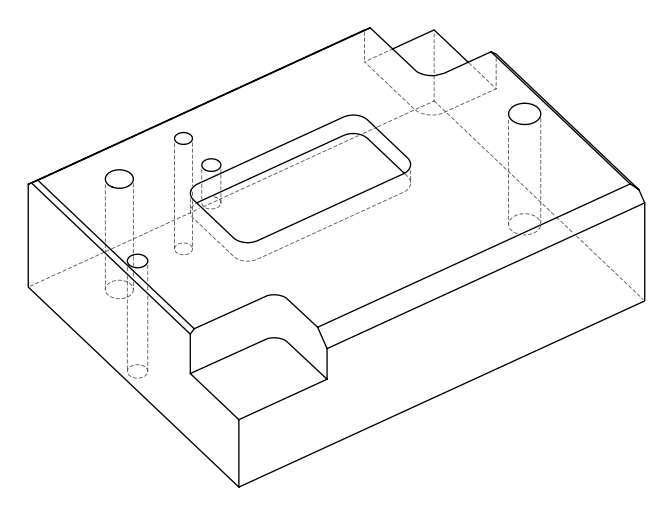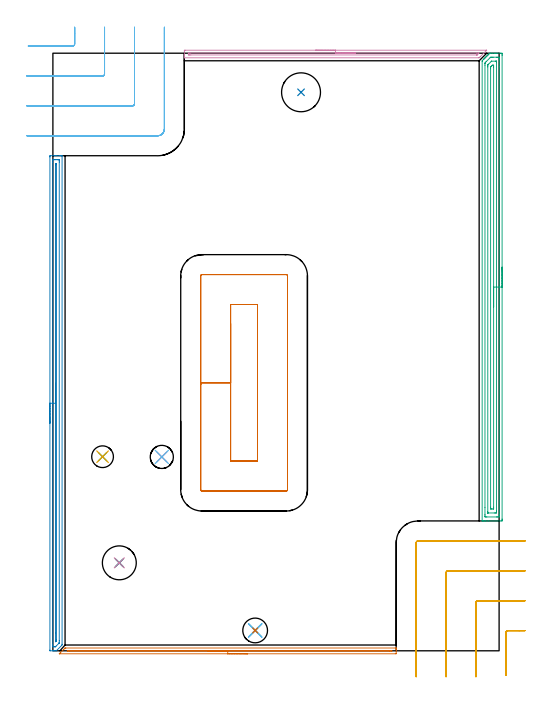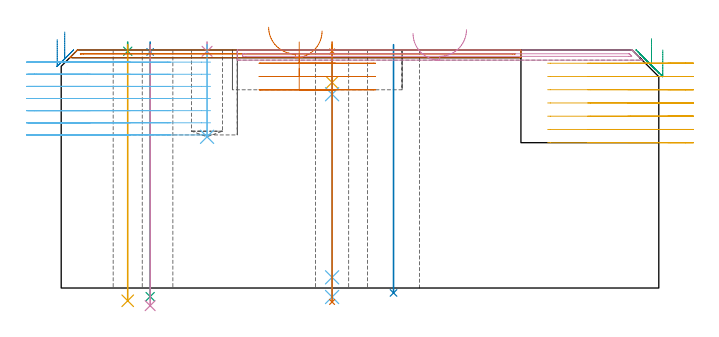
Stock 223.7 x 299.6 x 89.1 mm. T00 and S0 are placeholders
(PLAN: 19 operations, 10 tool changes, 35.2 min)
(1 SPOT_DRILL | STEP1HOLE | NXT0321_9005460120000 | 0.03 min | 2 mm3)
(2 SPOT_DRILL_1 | STEP1HOLE_2 | NXT0321_9005460120000 | 0.03 min | 3 mm3)
(3 SPOT_DRILL_2 | STEP1HOLE_3 | NXT0321_9005460120000 | 0.03 min | 1 mm3)
(4 SPOT_DRILL_3 | STEP1POCKET | NXT0321_9005460120000 | 0.03 min | 1 mm3)
(5 DRILL_BLIND_HOLE_INTO_CENTER | STEP1HOLE | NXT0301_052 | 0.06 min | 572 mm3)
(6 GUN_DRILL_THROUGH_HOLE | STEP1HOLE | UGT0307_004 | 0.45 min | 3902 mm3)
(7 DRILL_TO_ENLARGE_THROUGH_HOLE | STEP1HOLE | UGT0301_233 | 0.39 min | 6266 mm3)
(8 INDEXABLE_INSERT_DRILL_THROUGH_HOLE_FROM_SOLID | STEP1HOLE_1 | NXT0302_010 | 0.37 min | 26587 mm3)
(9 DRILL_THROUGH_HOLE_INTO_CENTER | STEP1HOLE_2 | NXT0301_065 | 0.38 min | 6160 mm3)
(10 DRILL_TO_ENLARGE_THROUGH_HOLE_1 | STEP1HOLE_2 | UGT0301_044 | 0.39 min | 14037 mm3)
(11 DRILL_THROUGH_HOLE_INTO_CENTER_1 | STEP1HOLE_3 | UGT0301_221 | 0.39 min | 8293 mm3)
(12 DRILL_BLIND_HOLE_INTO_CENTER_1 | STEP1POCKET | NXT0301_087 | 0.14 min | 3276 mm3)
(13 AREA_MILL | FG_CHAMFER_SURFACE | UGT0205_001 | 2.81 min | 734 mm3)
(14 AREA_MILL_1 | FG_CHAMFER_SURFACE_1 | UGT0205_001 | 6.09 min | 4676 mm3)
(15 AREA_MILL_2 | FG_CHAMFER_SURFACE_2 | UGT0205_001 | 7.7 min | 12018 mm3)
(16 AREA_MILL_3 | FG_CHAMFER_SURFACE_3 | UGT0205_001 | 2.55 min | 1097 mm3)
(17 MILL_CORNER_NOTCH_RECTANGULAR | CORNER_NOTCH_RECTANGULAR | UGT0201_094 | Follow Part, ap 5, ae 75% | 4.98 min | 115370 mm3)
(18 MILL_CORNER_NOTCH_RECTANGULAR_1 | CORNER_NOTCH_RECTANGULAR_1 | UGT0201_094 | Follow Part, ap 5, ae 75% | 4.99 min | 106415 mm3)
(19 MILL_RECTANGULAR_POCKET | POCKET_RECTANGULAR_STRAIGHT | UGT0201_094 | Follow Part, ap 5, ae 75% | 3.4 min | 120151 mm3)
(TOOL NXT0321_9005460120000 | NC Spot Drill, 142deg, 12mm, Carbide, Uncoated | D12 PA142 FL30 Z2)
(TOOL NXT0301_052 | Carbide Drill 8.1mm [860.1-0810-024A1-MM 2214] | D8.1 PA140 FL47 Z2)
(TOOL UGT0307_004 | Gun Drill 8 mm | D8 PA130 FL24 Z1)
(TOOL UGT0301_233 | Twist Drill 12.4 mm | D12.4 PA118 FL98 Z2)
(TOOL NXT0302_010 | Index. Insert Drill 19.5mm [880-D1950L25-05] | D19.5 PA176 FL98 Z2)
(TOOL NXT0301_065 | Carbide Drill 9.4mm [860.1-0940-075A1-MM 2214] | D9.4 PA140 FL98 Z2)
(TOOL UGT0301_044 | Twist Drill 17 mm | D17 PA118 FL125 Z2)
(TOOL UGT0301_221 | Twist Drill 10.9 mm | D10.9 PA118 FL92 Z2)
(TOOL NXT0301_087 | Carbide Drill 11.6mm [860.1-1160-058A1-MM 2214] | D11.6 PA140 FL72 Z2)
(TOOL UGT0205_001 | Chamfer Mill 20 x 3 x 45 deg. | D20 FL50 Z2)
(TOOL UGT0201_094 | End mill 20 mm | D20 FL38 Z4)
(OP 1 SPOT_DRILL)
G17 G21 G94 G90
T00 M6
G54
G17 G0 G90 X101.4 Y10.2 S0 M3
G43 Z99.1 H0
G94 G81 G98 Z88.566 F250. R92.1
G80
M5
M2
(OP 2 SPOT_DRILL_1)
G17 G21 G94 G90
T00 M6
G54
G17 G0 G90 X33.3 Y44.1 S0 M3
G43 Z99.1 H0
G94 G81 G98 Z88.368 F250. R92.1
G80
M5
M2
(OP 3 SPOT_DRILL_2)
G17 G21 G94 G90
T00 M6
G54
G17 G0 G90 X24.9 Y97.3 S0 M3
G43 Z99.1 H0
G94 G81 G98 Z88.631 F250. R92.1
G80
M5
M2
(OP 4 SPOT_DRILL_3)
G17 G21 G94 G90
T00 M6
G54
G17 G0 G90 X54.6 Y97.2 S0 M3
G43 Z99.1 H0
G94 G81 G98 Z88.601 F250. R92.1
G80
M5
M2
(OP 5 DRILL_BLIND_HOLE_INTO_CENTER)
G17 G21 G94 G90
T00 M6
G54
G17 G0 G90 X101.4 Y10.2 S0 M3
G43 Z99.1 H1
G94 G81 G98 Z76.95 F250. R91.1
G80
M5
M2
(OP 6 GUN_DRILL_THROUGH_HOLE)
G17 G21 G94 G90
T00 M6
G54
G17 G0 G90 X101.4 Y10.2 M8
G43 Z99.1 H0
Z86.311
S716 M3
G94 G1 Z72.541 F125. M26
G4 X.084
Z4. F250.
G4 X.084
Z-3.365 F125.
G4 X.084
M5
M9
G0 Z86.311
Z99.1
M2
(OP 7 DRILL_TO_ENLARGE_THROUGH_HOLE)
G17 G21 G94 G90
T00 M6
G54
G17 G0 G90 X101.4 Y10.2 S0 M3
G43 Z99.1 H0
G94 G73 G98 Z-5.225 F250. Q11.791 R91.1
G80
M5
M2
(OP 8 INDEXABLE_INSERT_DRILL_THROUGH_HOLE_FROM_SOLID)
G17 G21 G94 G90
T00 M6
G54
G17 G0 G90 X124.4 Y280. S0 M3
G43 Z99.1 H1
G94 G81 G98 Z-1.84 F250. R91.1
G80
M5
M2
(OP 9 DRILL_THROUGH_HOLE_INTO_CENTER)
G17 G21 G94 G90
T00 M6
G54
G17 G0 G90 X33.3 Y44.1 S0 M3
G43 Z99.1 H1
G94 G73 G98 Z-3.211 F250. Q9.231 R91.1
G80
M5
M2
(OP 10 DRILL_TO_ENLARGE_THROUGH_HOLE_1)
G17 G21 G94 G90
T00 M6
G54
G17 G0 G90 X33.3 Y44.1 S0 M3
G43 Z99.1 H0
G94 G73 G98 Z-6.607 F250. Q15.951 R91.1
G80
M5
M2
(OP 11 DRILL_THROUGH_HOLE_INTO_CENTER_1)
G17 G21 G94 G90
T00 M6
G54
G17 G0 G90 X24.9 Y97.3 S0 M3
G43 Z99.1 H0
G94 G73 G98 Z-4.775 F250. Q10.431 R91.1
G80
M5
M2
(OP 12 DRILL_BLIND_HOLE_INTO_CENTER_1)
G17 G21 G94 G90
T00 M6
G54
G17 G0 G90 X54.6 Y97.2 S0 M3
G43 Z99.1 H1
G94 G81 G98 Z56.6 F250. R91.1
G80
M5
M2
(OP 13 AREA_MILL)
G17 G21 G94 G90
T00 M6
G54
G17 G0 G90 X97.65 Y-1.5 S1061 M3
G43 Z99.1 H0
Z96.2
G94 G1 X97.612 Z95.328 F250.
X97.498 Z94.464
X97.309 Z93.612
X97.047 Z92.78
X96.713 Z91.974
X96.31 Z91.2
X95.841 Z90.464
X95.31 Z89.772
X94.721 Z89.129
X94.078 Z88.54
X93.386 Z88.008
X92.65 Z87.54
X91.876 Z87.137
X91.07 Z86.803
X90.238 Z86.541
X89.386 Z86.352
X88.521 Z86.238
X87.65 Z86.2
X3.424
X3.205 Y-1.498 Z86.199
Y-1.494 Z86.203
X3.645 Y-1.055 Z86.645
X3.759 Y-0.939 Z86.758
X5.494 Y0.795 Z88.494
X5.983 Y1.284 Z88.982
X6.017 Y1.317 Z89.017
X6.095 Y1.394 Z89.092
X6.475 Y1.4 Z89.1
X171.947
X172.09 Y1.397 Z89.088
X172.094 Y1.362 Z89.053
X172.1 Y1.014 Z88.713
Y0.562 Z88.261
Y-0.05 Z87.645
Y-1.245 Z86.452
X172.098 Y-1.491 Z86.205
X171.665 Y-1.5 Z86.2
X87.65
Y-0.086 Z87.614
X8.259
X7.4 Y-0.083 Z87.617
X7.367 Y-0.08 Z87.62
X7.146 Y-0.05 Z87.65
X7.337 Y-0.02 Z87.68
X7.367 Y-0.018 Z87.682
X8.224 Y-0.014 Z87.686
X168.789
X169.683 Y-0.017 Z87.683
X169.716 Y-0.019 Z87.681
X170.031 Y-0.05 Z87.65
X169.748 Y-0.082 Z87.618
X169.716 Y-0.083 Z87.617
X168.86 Y-0.086 Z87.614
X87.65
X86.778 Z87.652
X85.913 Z87.766
X85.062 Z87.955
X84.23 Z88.217
X83.424 Z88.551
X82.65 Z88.954
X81.914 Z89.423
X81.222 Z89.954
X80.579 Z90.543
X79.989 Z91.186
X79.458 Z91.879
X78.99 Z92.614
X78.587 Z93.388
X78.253 Z94.194
X77.991 Z95.026
X77.802 Z95.878
X77.688 Z96.743
X77.65 Z97.614
G0 Z99.1
M5
M2
(OP 14 AREA_MILL_1)
G17 G21 G94 G90
T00 M6
G54
G17 G0 G90 X-1.5 Y114.1 S1061 M3
G43 Z99.1 H0
Z93.
G94 G1 Y114.138 Z92.128 F250.
Y114.252 Z91.264
Y114.441 Z90.412
Y114.703 Z89.58
Y115.037 Z88.774
Y115.44 Z88.
Y115.909 Z87.264
Y116.44 Z86.572
Y117.029 Z85.929
Y117.672 Z85.34
Y118.364 Z84.809
Y119.1 Z84.34
Y119.874 Z83.937
Y120.68 Z83.603
Y121.512 Z83.341
Y122.364 Z83.152
Y123.228 Z83.038
Y124.1 Z83.
X-1.499 Y247.605 Z83.001
X-1.496 Y248.02 Z83.002
X-1.491 Y248.19 Z83.005
X-1.086 Y248.2 Z83.41
X0.671 Z85.166
X1.255 Z85.753
X1.55 Z86.047
X3.308 Z87.802
X3.897 Z88.396
X4.186 Z88.685
X4.323 Z88.822
X4.594 Y248.19 Z89.093
X4.6 Y248.051 Z89.1
Y3.271
X4.599 Y2.906 Z89.086
X4.278 Y2.577 Z88.775
X1.701 Y0. Z86.198
X1.55 Z86.05
X0.671 Z85.171
X0.382 Z84.881
X-0.207 Z84.288
X-1.38 Z83.117
X-1.491 Y0.003 Z83.005
X-1.5 Y0.359 Z83.
Y124.1
X-0.086 Z84.414
Y244.93
X-0.083 Y245.695 Z84.417
X-0.081 Y245.821 Z84.419
X-0.068 Y246.19 Z84.432
X0.301 Y246.197 Z84.801
X0.671 Y246.199 Z85.171
X1.177 Y246.2 Z85.677
X2.056 Z86.556
X2.429 Y246.199 Z86.929
X2.938 Y246.196 Z87.438
X3.108 Y246.19 Z87.608
X3.179 Y246.164 Z87.679
X3.184 Y245.947 Z87.684
X3.185 Y245.821 Z87.685
X3.186 Y245.053 Z87.686
Y5.054
X3.185 Y4.287 Z87.685
X3.183 Y4.162 Z87.683
X3.179 Y3.972 Z87.679
X3.17 Y3.931 Z87.67
X3.139 Y3.896 Z87.639
X3.08 Y3.834 Z87.58
X2.917 Y3.667 Z87.417
X1.55 Y2.301 Z86.05
X1.278 Y2.04 Z85.778
X1.232 Y2.01 Z85.732
X1.171 Y2.006 Z85.671
X1.043 Y2.001 Z85.543
X0.671 Z85.171
X0.162 Y2.004 Z84.662
X-0.008 Y2.01 Z84.492
X-0.079 Y2.036 Z84.421
X-0.084 Y2.253 Z84.416
X-0.085 Y2.379 Z84.415
X-0.086 Y3.147 Z84.414
Y124.1
X1.328 Z85.828
X1.329 Y243.37 Z85.829
X1.334 Y244.038 Z85.834
X1.335 Y244.149 Z85.835
X1.343 Y244.191 Z85.843
X1.394 Y244.196 Z85.894
X1.55 Y244.197 Z86.05
X1.71 Y244.194 Z86.21
X1.754 Y244.19 Z86.254
X1.765 Y244.184 Z86.265
X1.767 Y244.171 Z86.267
X1.77 Y244.113 Z86.27
X1.771 Y244.038 Z86.271
Y243.813
Y5.721
X1.769 Y5.054 Z86.269
X1.767 Y4.999 Z86.267
X1.764 Y4.975 Z86.264
X1.749 Y4.957 Z86.249
X1.7 Y4.902 Z86.2
X1.55 Y4.75 Z86.05
X1.4 Y4.603 Z85.9
X1.356 Y4.564 Z85.856
X1.338 Y4.548 Z85.838
X1.335 Y4.561 Z85.835
X1.332 Y4.679 Z85.832
X1.329 Y4.829 Z85.829
X1.328 Y8.992 Z85.828
Y124.1
Y124.972 Z85.867
Y125.837 Z85.98
Y126.688 Z86.169
Y127.52 Z86.432
Y128.326 Z86.765
Y129.1 Z87.168
Y129.836 Z87.637
Y130.528 Z88.168
Y131.171 Z88.757
Y131.76 Z89.401
Y132.292 Z90.093
Y132.76 Z90.828
Y133.163 Z91.602
Y133.497 Z92.408
Y133.759 Z93.24
Y133.948 Z94.092
Y134.062 Z94.957
Y134.1 Z95.828
G0 Z99.1
M5
M2
(OP 15 AREA_MILL_2)
G17 G21 G94 G90
T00 M6
G54
G17 G0 G90 X225.2 Y192.35 S1061 M3
G43 Z99.1 H0
Z89.1
G94 G1 Y192.312 Z88.228 F250.
Y192.198 Z87.364
Y192.009 Z86.512
Y191.747 Z85.68
Y191.413 Z84.874
Y191.01 Z84.1
Y190.542 Z83.364
Y190.01 Z82.672
Y189.421 Z82.029
Y188.778 Z81.44
Y188.086 Z80.908
Y187.35 Z80.44
Y186.576 Z80.037
Y185.77 Z79.703
Y184.938 Z79.441
Y184.087 Z79.252
Y183.222 Z79.138
Y182.35 Z79.1
Y66.058
X225.199 Y65.723 Z79.101
X225.194 Y65.171 Z79.104
X225.192 Y65.108 Z79.106
X224.644 Y65.1 Z79.653
X218.422 Z85.872
X216.994 Z87.302
X216.644 Z87.651
X215.944 Z88.355
X215.637 Z88.662
X215.242 Y65.108 Z89.05
X215.203 Y65.11 Z89.088
X215.2 Y65.276 Z89.1
Y295.402
X215.206 Y295.803 Z89.092
X215.302 Y295.904 Z88.995
X215.756 Y296.357 Z88.541
X215.815 Y296.415 Z88.484
X215.994 Y296.594 Z88.305
X216.052 Y296.653 Z88.245
X216.109 Y296.71 Z88.189
X216.291 Y296.892 Z88.008
X216.348 Y296.95 Z87.949
X216.404 Y297.005 Z87.895
X216.589 Y297.19 Z87.71
X216.644 Y297.246 Z87.652
X216.699 Y297.299 Z87.6
X216.887 Y297.488 Z87.412
X216.941 Y297.542 Z87.356
X216.994 Y297.594 Z87.305
X217.185 Y297.786 Z87.114
X217.237 Y297.838 Z87.06
X217.288 Y297.889 Z87.011
X217.483 Y298.083 Z86.816
X217.533 Y298.135 Z86.764
X217.583 Y298.184 Z86.716
X217.781 Y298.381 Z86.518
X217.83 Y298.431 Z86.467
X217.878 Y298.478 Z86.421
X218.079 Y298.679 Z86.22
X218.126 Y298.727 Z86.171
X218.173 Y298.773 Z86.126
X218.377 Y298.977 Z85.922
X218.422 Y299.024 Z85.875
X218.555 Y299.155 Z85.745
X218.675 Y299.275 Z85.625
X218.867 Y299.468 Z85.431
X218.975 Y299.573 Z85.323
X219.009 Y299.599 Z85.287
X219.311 Y299.6 Z84.987
X219.392 Z84.907
X220.2 Z84.095
X221.439 Z82.858
X221.978 Z82.317
X222.597 Z81.698
X224.375 Z79.921
X224.644 Y299.598 Z79.652
X225.191 Y299.592 Z79.105
X225.193 Y299.529 Z79.104
X225.198 Y298.977 Z79.102
X225.2 Y298.419 Z79.1
Y182.35
X223.786 Z80.514
Y68.374
X223.779 Y67.51 Z80.521
X223.756 Y67.11 Z80.544
X223.273 Y67.102 Z81.027
X222.867 Y67.101 Z81.433
X222.386 Y67.1 Z81.914
X217.533 Y67.101 Z86.767
X217.05 Y67.102 Z87.25
X216.644 Y67.11 Z87.656
X216.617 Y67.51 Z87.683
X216.615 Y67.54 Z87.685
X216.614 Y68.404 Z87.686
Y71.923
Y293.615
X216.616 Y294.509 Z87.684
X216.617 Y294.536 Z87.683
X216.644 Y294.783 Z87.656
X216.95 Y295.095 Z87.35
X217.252 Y295.402 Z87.048
X219.176 Y297.325 Z85.124
X219.311 Y297.457 Z84.989
X219.437 Y297.576 Z84.863
X219.552 Y297.59 Z84.748
X219.794 Y297.598 Z84.506
X220.2 Y297.599 Z84.1
X220.681 Y297.6 Z83.619
X222.459 Z81.841
X222.867 Y297.599 Z81.433
X223.35 Y297.598 Z80.95
X223.756 Y297.59 Z80.544
X223.783 Y297.19 Z80.517
X223.785 Y297.16 Z80.515
X223.786 Y296.296 Z80.514
Y292.735
Y182.35
X222.372 Z81.928
X222.371 Y70.191 Z81.929
X222.37 Y69.797 Z81.93
X222.366 Y69.298 Z81.934
X222.364 Y69.11 Z81.936
X222.172 Y69.103 Z82.128
X221.978 Y69.101 Z82.322
X221.285 Y69.1 Z83.015
X218.226 Y69.101 Z86.074
X218.095 Y69.104 Z86.205
X218.048 Y69.109 Z86.252
X218.034 Y69.113 Z86.266
X218.033 Y69.119 Z86.267
X218.03 Y69.166 Z86.27
X218.029 Y69.298 Z86.271
X218.028 Y69.694 Z86.272
X218.029 Y292.721 Z86.271
X218.03 Y293.116 Z86.27
X218.034 Y293.615 Z86.266
X218.035 Y293.709 Z86.265
X218.089 Y293.777 Z86.211
X218.173 Y293.866 Z86.127
X218.422 Y294.122 Z85.878
X219.703 Y295.402 Z84.597
X219.871 Y295.563 Z84.429
X219.896 Y295.585 Z84.404
X219.938 Y295.591 Z84.362
X220.006 Y295.598 Z84.294
X221.781 Y295.6 Z82.519
X221.978 Z82.322
X222.174 Y295.599 Z82.126
X222.305 Y295.596 Z81.995
X222.352 Y295.591 Z81.948
X222.366 Y295.587 Z81.934
X222.367 Y295.581 Z81.933
X222.37 Y295.534 Z81.93
X222.371 Y295.402 Z81.929
X222.372 Y295.006 Z81.928
Y182.35
X220.957 Z83.343
Y71.979
X220.953 Y71.222 Z83.347
X220.951 Y71.118 Z83.349
X220.855 Y71.11 Z83.445
X220.185 Y71.1 Z84.115
X219.758 Y71.105 Z84.542
X219.544 Y71.11 Z84.756
X219.449 Y71.115 Z84.851
X219.443 Y71.979 Z84.857
Y291.828
X219.445 Y292.587 Z84.855
X219.447 Y292.654 Z84.853
X219.449 Y292.683 Z84.851
X219.479 Y292.721 Z84.821
X219.837 Y293.086 Z84.463
X220.2 Y293.448 Z84.1
X220.285 Y293.529 Z84.015
X220.336 Y293.575 Z83.964
X220.43 Y293.59 Z83.87
X220.644 Y293.591 Z83.656
X220.858 Y293.59 Z83.442
X220.95 Y293.582 Z83.35
X220.957 Y292.721 Z83.343
Y182.35
Y181.478 Z83.381
Y180.614 Z83.495
Y179.762 Z83.683
Y178.93 Z83.946
Y178.124 Z84.28
Y177.35 Z84.682
Y176.614 Z85.151
Y175.922 Z85.682
Y175.279 Z86.272
Y174.69 Z86.915
Y174.159 Z87.607
Y173.69 Z88.343
Y173.287 Z89.116
Y172.953 Z89.922
Y172.691 Z90.754
Y172.502 Z91.606
Y172.388 Z92.471
Y172.35 Z93.343
G0 Z99.1
M5
M2
(OP 16 AREA_MILL_3)
G17 G21 G94 G90
T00 M6
G54
G17 G0 G90 X131.7 Y301.1 S1061 M3
G43 Z99.1 H0
Z95.3
G94 G1 X131.738 Z94.428 F250.
X131.852 Z93.564
X132.041 Z92.712
X132.303 Z91.88
X132.637 Z91.074
X133.04 Z90.3
X133.508 Z89.564
X134.04 Z88.872
X134.629 Z88.229
X135.272 Z87.64
X135.964 Z87.109
X136.7 Z86.64
X137.474 Z86.237
X138.28 Z85.903
X139.112 Z85.641
X139.963 Z85.452
X140.828 Z85.338
X141.7 Z85.3
X217.262
X217.381 Y301.098 Z85.302
X217.484 Y301.092 Z85.306
X217.377 Y300.979 Z85.418
X217.222 Y300.822 Z85.577
X214.228 Y297.828 Z88.572
X213.849 Y297.448 Z88.949
X213.704 Y297.305 Z89.09
X213.364 Y297.3 Z89.1
X66.029
X65.91 Y297.303 Z89.088
X65.906 Y297.333 Z89.058
X65.9 Y297.628 Z88.77
Y298.238 Z88.161
Y298.755 Z87.64
Y300.793 Z85.605
X65.902 Y301.091 Z85.305
X66.312 Y301.1 Z85.3
X141.7
Y299.686 Z86.714
X212.474
X213.328 Y299.682 Z86.718
X213.365 Y299.679 Z86.721
X213.583 Y299.645 Z86.755
X213.477 Y299.532 Z86.868
X213.365 Y299.415 Z86.985
X213.034 Y299.086 Z87.314
X212.698 Y298.755 Z87.645
X212.674 Y298.735 Z87.665
X212.636 Y298.721 Z87.679
X212.556 Y298.717 Z87.683
X212.515 Y298.715 Z87.685
X69.145 Y298.714 Z87.686
X68.293 Y298.717 Z87.683
X68.255 Y298.719 Z87.681
X67.91 Y298.755 Z87.645
X67.905 Y299.105 Z87.295
X67.91 Y299.645 Z86.755
X68.219 Y299.681 Z86.719
X68.255 Y299.683 Z86.717
X69.104 Y299.686 Z86.714
X141.7
X142.572 Z86.752
X143.436 Z86.866
X144.288 Z87.055
X145.12 Z87.317
X145.926 Z87.651
X146.7 Z88.054
X147.436 Z88.523
X148.128 Z89.054
X148.771 Z89.643
X149.36 Z90.286
X149.891 Z90.979
X150.36 Z91.714
X150.763 Z92.488
X151.097 Z93.294
X151.359 Z94.126
X151.548 Z94.978
X151.662 Z95.843
X151.7 Z96.714
G0 Z99.1
M5
M2
(OP 17 MILL_CORNER_NOTCH_RECTANGULAR)
G17 G21 G94 G90
T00 M6
G54
G17 G0 G90 X236.7 Y10.1 S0 M3
G43 Z99.1 H0
Z84.143
G94 G1 X233.7 F250.
X228.095 F500.
G3 X227.1 Y9.105 R1.
G1 Y-9.404
Y-12.404 F250.
G0 Z99.1
X236.7 Y25.1
Z84.143
G1 X233.7
X213.096 F500.
G3 X212.1 Y24.104 R1.
G1 Y-10.
Y-13. F250.
G0 Z99.1
X236.7 Y40.1
Z84.143
G1 X233.7
X198.096 F500.
G3 X197.1 Y39.104 R1.
G1 Y-10.
Y-13. F250.
G0 Z99.1
X236.7 Y55.1
Z84.143
G1 X233.7
X183.096 F500.
G3 X182.1 Y54.104 R1.
G1 Y-10.
Y-13. F250.
G0 Z99.1
X236.7 Y10.1
Z79.186
G1 X233.7
X228.095 F500.
G3 X227.1 Y9.105 R1.
G1 Y-9.404
Y-12.404 F250.
G0 Z99.1
X236.7 Y25.1
Z79.186
G1 X233.7
X213.096 F500.
G3 X212.1 Y24.104 R1.
G1 Y-10.
Y-13. F250.
G0 Z99.1
X236.7 Y40.1
Z79.186
G1 X233.7
X198.096 F500.
G3 X197.1 Y39.104 R1.
G1 Y-10.
Y-13. F250.
G0 Z99.1
X236.7 Y55.1
Z79.186
G1 X233.7
X183.096 F500.
G3 X182.1 Y54.104 R1.
G1 Y-10.
Y-13. F250.
G0 Z99.1
X236.7 Y10.1
Z74.229
G1 X233.7
X228.095 F500.
G3 X227.1 Y9.105 R1.
G1 Y-9.404
Y-12.404 F250.
G0 Z99.1
X236.7 Y25.1
Z74.229
G1 X233.7
X213.096 F500.
G3 X212.1 Y24.104 R1.
G1 Y-10.
Y-13. F250.
G0 Z99.1
X236.7 Y40.1
Z74.229
G1 X233.7
X198.096 F500.
G3 X197.1 Y39.104 R1.
G1 Y-10.
Y-13. F250.
G0 Z99.1
X236.7 Y55.1
Z74.229
G1 X233.7
X183.096 F500.
G3 X182.1 Y54.104 R1.
G1 Y-10.
Y-13. F250.
G0 Z99.1
X236.7 Y10.1
Z69.271
G1 X233.7
X228.095 F500.
G3 X227.1 Y9.105 R1.
G1 Y-9.404
Y-12.404 F250.
G0 Z99.1
X236.7 Y25.1
Z69.271
G1 X233.7
X213.096 F500.
G3 X212.1 Y24.104 R1.
G1 Y-10.
Y-13. F250.
G0 Z99.1
X236.7 Y40.1
Z69.271
G1 X233.7
X198.096 F500.
G3 X197.1 Y39.104 R1.
G1 Y-10.
Y-13. F250.
G0 Z99.1
X236.7 Y55.1
Z69.271
G1 X233.7
X183.096 F500.
G3 X182.1 Y54.104 R1.
G1 Y-10.
Y-13. F250.
G0 Z99.1
X236.7 Y10.1
Z64.314
G1 X233.7
X228.095 F500.
G3 X227.1 Y9.105 R1.
G1 Y-9.404
Y-12.404 F250.
G0 Z99.1
X236.7 Y25.1
Z64.314
G1 X233.7
X213.096 F500.
G3 X212.1 Y24.104 R1.
G1 Y-10.
Y-13. F250.
G0 Z99.1
X236.7 Y40.1
Z64.314
G1 X233.7
X198.096 F500.
G3 X197.1 Y39.104 R1.
G1 Y-10.
Y-13. F250.
G0 Z99.1
X236.7 Y55.1
Z64.314
G1 X233.7
X183.096 F500.
G3 X182.1 Y54.104 R1.
G1 Y-10.
Y-13. F250.
G0 Z99.1
X236.7 Y10.1
Z59.357
G1 X233.7
X228.095 F500.
G3 X227.1 Y9.105 R1.
G1 Y-9.404
Y-12.404 F250.
G0 Z99.1
X236.7 Y25.1
Z59.357
G1 X233.7
X213.096 F500.
G3 X212.1 Y24.104 R1.
G1 Y-10.
Y-13. F250.
G0 Z99.1
X236.7 Y40.1
Z59.357
G1 X233.7
X198.096 F500.
G3 X197.1 Y39.104 R1.
G1 Y-10.
Y-13. F250.
G0 Z99.1
X236.7 Y55.1
Z59.357
G1 X233.7
X183.096 F500.
G3 X182.1 Y54.104 R1.
G1 Y-10.
Y-13. F250.
G0 Z99.1
X236.7 Y10.1
Z54.4
G1 X233.7
X228.095 F500.
G3 X227.1 Y9.105 R1.
G1 Y-9.404
Y-12.404 F250.
G0 Z99.1
X236.7 Y25.1
Z54.4
G1 X233.7
X213.096 F500.
G3 X212.1 Y24.104 R1.
G1 Y-10.
Y-13. F250.
G0 Z99.1
X236.7 Y40.1
Z54.4
G1 X233.7
X198.096 F500.
G3 X197.1 Y39.104 R1.
G1 Y-10.
Y-13. F250.
G0 Z99.1
X236.7 Y55.1
Z54.4
G1 X233.7
X183.096 F500.
G3 X182.1 Y54.104 R1.
G1 Y-10.
Y-13. F250.
G0 Z99.1
M5
M2
(OP 18 MILL_CORNER_NOTCH_RECTANGULAR_1)
G17 G21 G94 G90
T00 M6
G54
G17 G0 G90 X-12.33 Y303.2 S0 M3
G43 Z99.1 H0
Z84.557
G94 G1 X-9.33 F250.
X9.905 F500.
G3 X10.9 Y304.195 R1.
G1 Y309.6
Y312.6 F250.
G0 Z99.1
X-13. Y288.2
Z84.557
G1 X-10.
X24.904 F500.
G3 X25.9 Y289.196 R1.
G1 Y309.6
Y312.6 F250.
G0 Z99.1
X-13. Y273.2
Z84.557
G1 X-10.
X39.904 F500.
G3 X40.9 Y274.196 R1.
G1 Y309.6
Y312.6 F250.
G0 Z99.1
X-13. Y258.2
Z84.557
G1 X-10.
X52.5 F500.
G3 X55.9 Y261.6 R3.4
G1 Y309.6
Y312.6 F250.
G0 Z99.1
X-12.33 Y303.2
Z80.014
G1 X-9.33
X9.905 F500.
G3 X10.9 Y304.195 R1.
G1 Y309.6
Y312.6 F250.
G0 Z99.1
X-13. Y288.2
Z80.014
G1 X-10.
X24.904 F500.
G3 X25.9 Y289.196 R1.
G1 Y309.6
Y312.6 F250.
G0 Z99.1
X-13. Y273.2
Z80.014
G1 X-10.
X39.904 F500.
G3 X40.9 Y274.196 R1.
G1 Y309.6
Y312.6 F250.
G0 Z99.1
X-13. Y258.2
Z80.014
G1 X-10.
X52.5 F500.
G3 X55.9 Y261.6 R3.4
G1 Y309.6
Y312.6 F250.
G0 Z99.1
X-12.33 Y303.2
Z75.471
G1 X-9.33
X9.905 F500.
G3 X10.9 Y304.195 R1.
G1 Y309.6
Y312.6 F250.
G0 Z99.1
X-13. Y288.2
Z75.471
G1 X-10.
X24.904 F500.
G3 X25.9 Y289.196 R1.
G1 Y309.6
Y312.6 F250.
G0 Z99.1
X-13. Y273.2
Z75.471
G1 X-10.
X39.904 F500.
G3 X40.9 Y274.196 R1.
G1 Y309.6
Y312.6 F250.
G0 Z99.1
X-13. Y258.2
Z75.471
G1 X-10.
X52.5 F500.
G3 X55.9 Y261.6 R3.4
G1 Y309.6
Y312.6 F250.
G0 Z99.1
X-12.33 Y303.2
Z70.929
G1 X-9.33
X9.905 F500.
G3 X10.9 Y304.195 R1.
G1 Y309.6
Y312.6 F250.
G0 Z99.1
X-13. Y288.2
Z70.929
G1 X-10.
X24.904 F500.
G3 X25.9 Y289.196 R1.
G1 Y309.6
Y312.6 F250.
G0 Z99.1
X-13. Y273.2
Z70.929
G1 X-10.
X39.904 F500.
G3 X40.9 Y274.196 R1.
G1 Y309.6
Y312.6 F250.
G0 Z99.1
X-13. Y258.2
Z70.929
G1 X-10.
X52.5 F500.
G3 X55.9 Y261.6 R3.4
G1 Y309.6
Y312.6 F250.
G0 Z99.1
X-12.33 Y303.2
Z66.386
G1 X-9.33
X9.905 F500.
G3 X10.9 Y304.195 R1.
G1 Y309.6
Y312.6 F250.
G0 Z99.1
X-13. Y288.2
Z66.386
G1 X-10.
X24.904 F500.
G3 X25.9 Y289.196 R1.
G1 Y309.6
Y312.6 F250.
G0 Z99.1
X-13. Y273.2
Z66.386
G1 X-10.
X39.904 F500.
G3 X40.9 Y274.196 R1.
G1 Y309.6
Y312.6 F250.
G0 Z99.1
X-13. Y258.2
Z66.386
G1 X-10.
X52.5 F500.
G3 X55.9 Y261.6 R3.4
G1 Y309.6
Y312.6 F250.
G0 Z99.1
X-12.33 Y303.2
Z61.843
G1 X-9.33
X9.905 F500.
G3 X10.9 Y304.195 R1.
G1 Y309.6
Y312.6 F250.
G0 Z99.1
X-13. Y288.2
Z61.843
G1 X-10.
X24.904 F500.
G3 X25.9 Y289.196 R1.
G1 Y309.6
Y312.6 F250.
G0 Z99.1
X-13. Y273.2
Z61.843
G1 X-10.
X39.904 F500.
G3 X40.9 Y274.196 R1.
G1 Y309.6
Y312.6 F250.
G0 Z99.1
X-13. Y258.2
Z61.843
G1 X-10.
X52.5 F500.
G3 X55.9 Y261.6 R3.4
G1 Y309.6
Y312.6 F250.
G0 Z99.1
X-12.33 Y303.2
Z57.3
G1 X-9.33
X9.905 F500.
G3 X10.9 Y304.195 R1.
G1 Y309.6
Y312.6 F250.
G0 Z99.1
X-13. Y288.2
Z57.3
G1 X-10.
X24.904 F500.
G3 X25.9 Y289.196 R1.
G1 Y309.6
Y312.6 F250.
G0 Z99.1
X-13. Y273.2
Z57.3
G1 X-10.
X39.904 F500.
G3 X40.9 Y274.196 R1.
G1 Y309.6
Y312.6 F250.
G0 Z99.1
X-13. Y258.2
Z57.3
G1 X-10.
X52.5 F500.
G3 X55.9 Y261.6 R3.4
G1 Y309.6
Y312.6 F250.
G0 Z99.1
M5
M2
(OP 19 MILL_RECTANGULAR_POCKET)
G17 G21 G94 G90
T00 M6
G54
G17 G0 G90 X89.1 Y164.082 S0 M3
G43 Z99.1 H0
Z92.1
G94 G1 Y134.35 Z84.133 F250.
Y95.1 F500.
X102.6
Y173.6
X89.1
Y134.35
X74.1
Y80.7
G3 X74.7 Y80.1 R0.6
G1 X117.
G3 X117.6 Y80.7 R0.6
G1 Y188.
G3 X117. Y188.6 R0.6
G1 X74.7
G3 X74.1 Y188. R0.6
G1 Y134.35
Y133.35
G0 X89.1 Y164.082 Z87.133
G1 Y134.35 Z79.167 F250.
Y95.1 F500.
X102.6
Y173.6
X89.1
Y134.35
X74.1
Y80.7
G3 X74.7 Y80.1 R0.6
G1 X117.
G3 X117.6 Y80.7 R0.6
G1 Y188.
G3 X117. Y188.6 R0.6
G1 X74.7
G3 X74.1 Y188. R0.6
G1 Y134.35
Y133.35
G0 X89.1 Y164.082 Z82.167
G1 Y134.35 Z74.2 F250.
Y95.1 F500.
X102.6
Y173.6
X89.1
Y134.35
X74.1
Y80.7
G3 X74.7 Y80.1 R0.6
G1 X117.
G3 X117.6 Y80.7 R0.6
G1 Y188.
G3 X117. Y188.6 R0.6
G1 X74.7
G3 X74.1 Y188. R0.6
G1 Y134.35
Y133.35
G0 Z99.1
M5
M2
